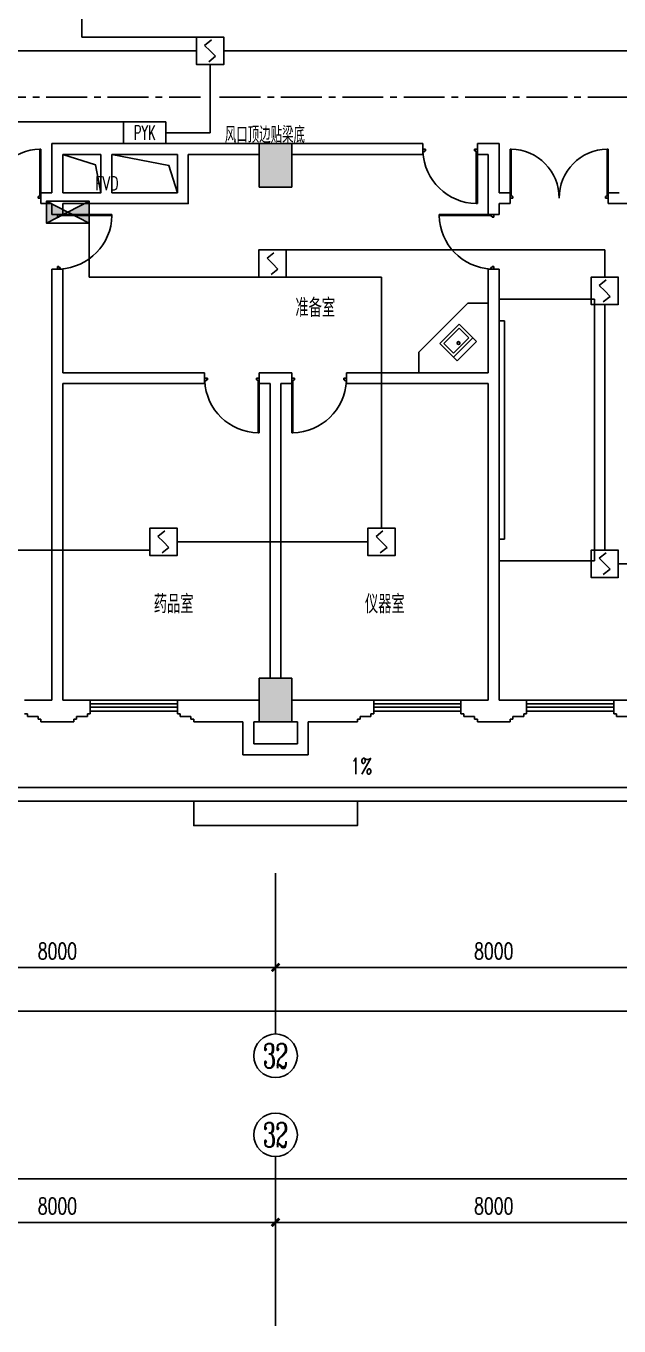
# Model space of a CAD drawing. Extents: x 190999 to 918899, y -200814 to 215286.
# Drawn here: x 607210 to 618082, y -57685 to -33859 of the extents above; entities that cross this region are included whole.
import ezdxf
from ezdxf.enums import TextEntityAlignment as Align

# ---------------------------------------------------------------- set-up
doc = ezdxf.new("R2010")
doc.units = 0
doc.header["$LTSCALE"] = 1000
doc.header["$MEASUREMENT"] = 0
doc.linetypes.add('CENTER2', pattern=[1.125, 0.75, -0.125, 0.125, -0.125])
doc.layers.get('Defpoints').update_dxf_attribs({"color": 1})
for name, color, linetype in [('00-EQUIP', 3, 'Continuous'), ('00-WIRE-4', 6, 'Continuous'), ('A-墙线', 2, 'Continuous'), ('A-外包装修', 250, 'Continuous'), ('A-外窗', 145, 'Continuous'), ('A-家具', 250, 'Continuous'), ('A-门', 167, 'Continuous'), ('AXIS', 3, 'Continuous'), ('AXIS_TEXT', 7, 'Continuous'), ('COLUMN', 2, 'Continuous'), ('PUB_HATCH', 250, 'Continuous'), ('PUB_TEXT', 7, 'Continuous'), ('屋面排水', 4, 'Continuous'), ('房间名称', 7, 'Continuous'), ('暖通-风-说明', 3, 'Continuous'), ('洞口线', 165, 'Continuous')]:
    doc.layers.add(name, color=color, linetype=linetype)
doc.styles.add('_COMPLEX', font='COMPLEX.shx', dxfattribs={"width": 0.5})
doc.styles.add('_TCH_AXIS', font='COMPLEX', dxfattribs={"bigfont": 'GBCBIG'})
doc.styles.add('_TCH_DIM', font='SIMPLEX', dxfattribs={"bigfont": 'GBCBIG'})
doc.styles.add('COMPLEX', font='COMPLEX')
doc.styles.add('DIM_FONT', font='SIMPLEX', dxfattribs={"width": 0.7, "bigfont": 'GBCBIG'})
doc.styles.add('HZ-ZGBZ', font='romanc.shx', dxfattribs={"width": 0.65})
doc.styles.add('NT1', font='tjromans.shx', dxfattribs={"width": 0.7, "bigfont": 'hztxt.shx'})
doc.styles.get("Standard").update_dxf_attribs({"font": 'simhei.ttf'})
doc.styles.add('XXK', font='romans.shx', dxfattribs={"width": 0.75, "bigfont": 'hzf.shx'})
doc.styles.add('zz-1', font='arial.ttf', dxfattribs={"width": 0.8})
doc.linetypes.add('4INE', pattern='A,1,-0.15,["4",XXK,S=0.3,R=0,X=-0.1,Y=-0.1],-0.25', length=1.4)
doc.dimstyles.new('DIMN', dxfattribs={"dimtxt": 300, "dimasz": 100, "dimexe": 250, "dimexo": 300, "dimgap": 150, "dimtad": 1, "dimdec": 0, "dimzin": 0, "dimdsep": 46, "dimtxsty": 'DIM_FONT', "dimblk": 'ARCHTICK', "dimcen": 0.09, "dimclrt": 7, "dimazin": 2, "dimtfac": 1, "dimtdec": 0, "dimtix": 1, "dimtmove": 2, "dimatfit": 3, "dimfxl": 0, "dimtolj": 1, "dimtzin": 0, "dimarcsym": 0})

# ---------------------------------------------------------------- blocks, each defined once
blk = doc.blocks.new('m1000')
at = {"layer": 'A-墙线'}
for p, q in [((0, 0), (0, 200)), ((1000, 0), (1000, 200))]:
    blk.add_line(p, q, dxfattribs=at)
at = {"layer": 'A-门'}
for p, q in [((0, 1100), (0, 100)), ((0, 1100), (20, 1100)), ((20, 1100), (20, 150)), ((0, 150), (30, 150)), ((0, 100), (50, 100)), ((30, 150), (30, 130)), ((30, 130), (50, 130)), ((50, 130), (50, 100)), ((950, 130), (950, 100)), ((970, 130), (950, 130)), ((1000, 100), (950, 100)), ((970, 150), (970, 130)), ((1000, 150), (970, 150)), ((1000, 150), (1000, 100))]:
    blk.add_line(p, q, dxfattribs=at)
blk.add_arc((0, 100), 1000, 2.866, 88.854, dxfattribs=at)
blk = doc.blocks.new('m1800')
at = {"layer": 'A-墙线'}
for p, q in [((-900, -100), (-900, 100)), ((900, -100), (900, 100))]:
    blk.add_line(p, q, dxfattribs=at)
at = {"layer": 'A-门'}
for p, q in [((-900, 900), (-900, 0)), ((-900, 900), (-880, 900)), ((-880, 900), (-880, 50)), ((880, 900), (880, 50)), ((900, 900), (880, 900)), ((900, 900), (900, 0)), ((-900, 50), (-870, 50)), ((-900, 0), (-850, 0)), ((-870, 50), (-870, 30)), ((-870, 30), (-850, 30)), ((-850, 30), (-850, 0)), ((850, 30), (850, 0)), ((870, 30), (850, 30)), ((900, 0), (850, 0)), ((870, 50), (870, 30)), ((900, 50), (870, 50))]:
    blk.add_line(p, q, dxfattribs=at)
for centre, start, end in [((-900, 0), 0, 88.7267), ((900, 0), 91.2733, 180)]:
    blk.add_arc(centre, 900, start, end, dxfattribs=at)
blk = doc.blocks.new('_ArchTick')
at = {"const_width": 0.5}
blk.add_lwpolyline([(-0.7, -0.7), (0.7, 0.7)], dxfattribs=at)
blk = doc.blocks.new('*D1498')
at = {"layer": 'AXIS', "color": 0, "lineweight": -2}
for p, q in [((611785, -57385), (611785, -55535)), ((619785, -57385), (619785, -55535)), ((611785, -55785), (619785, -55785))]:
    blk.add_line(p, q, dxfattribs=at)
at = {"layer": 'Defpoints', "color": 0}
for p in [(619785, -55785), (611785, -57685), (619785, -57685)]:
    blk.add_point(p, dxfattribs=at)
at = {"layer": 'AXIS', "color": 0, "lineweight": -2, "xscale": 100, "yscale": 100, "zscale": 100, "rotation": 180}
blk.add_blockref('_ArchTick', (611785, -55785), dxfattribs=at)
at = {"layer": 'AXIS', "color": 0, "lineweight": -2, "xscale": 100, "yscale": 100, "zscale": 100}
blk.add_blockref('_ArchTick', (619785, -55785), dxfattribs=at)
at = {"layer": 'AXIS', "color": 7, "insert": (615785, -55485), "char_height": 300, "attachment_point": 5, "style": 'DIM_FONT'}
blk.add_mtext('\\A1;8000', dxfattribs=at)
blk = doc.blocks.new('*D1499')
at = {"layer": 'AXIS', "color": 0, "lineweight": -2}
for p, q in [((603785, -57385), (603785, -55535)), ((611785, -57385), (611785, -55535)), ((603785, -55785), (611785, -55785))]:
    blk.add_line(p, q, dxfattribs=at)
at = {"layer": 'Defpoints', "color": 0}
for p in [(611785, -55785), (603785, -57685), (611785, -57685)]:
    blk.add_point(p, dxfattribs=at)
at = {"layer": 'AXIS', "color": 0, "lineweight": -2, "xscale": 100, "yscale": 100, "zscale": 100, "rotation": 180}
blk.add_blockref('_ArchTick', (603785, -55785), dxfattribs=at)
at = {"layer": 'AXIS', "color": 0, "lineweight": -2, "xscale": 100, "yscale": 100, "zscale": 100}
blk.add_blockref('_ArchTick', (611785, -55785), dxfattribs=at)
at = {"layer": 'AXIS', "color": 7, "insert": (607785, -55485), "char_height": 300, "attachment_point": 5, "style": 'DIM_FONT'}
blk.add_mtext('\\A1;8000', dxfattribs=at)
blk = doc.blocks.new('*D1506')
at = {"layer": 'AXIS', "color": 0, "lineweight": -2}
for p, q in [((565235, -57385), (565235, -54735)), ((642484, -57385), (642484, -54735)), ((565235, -54985), (642484, -54985))]:
    blk.add_line(p, q, dxfattribs=at)
at = {"layer": 'Defpoints', "color": 0}
for p in [(642484, -54985), (565235, -57685), (642484, -57685)]:
    blk.add_point(p, dxfattribs=at)
at = {"layer": 'AXIS', "color": 0, "lineweight": -2, "xscale": 100, "yscale": 100, "zscale": 100, "rotation": 180}
blk.add_blockref('_ArchTick', (565235, -54985), dxfattribs=at)
at = {"layer": 'AXIS', "color": 0, "lineweight": -2, "xscale": 100, "yscale": 100, "zscale": 100}
blk.add_blockref('_ArchTick', (642484, -54985), dxfattribs=at)
at = {"layer": 'AXIS', "color": 7, "insert": (603859, -54685), "char_height": 300, "attachment_point": 5, "style": 'DIM_FONT'}
blk.add_mtext('\\A1;77250', dxfattribs=at)
blk = doc.blocks.new('*D1566')
at = {"layer": 'AXIS', "color": 0, "lineweight": -2}
for p, q in [((611785, -49714), (611785, -51364)), ((619785, -49714), (619785, -51364)), ((611785, -51114), (619785, -51114))]:
    blk.add_line(p, q, dxfattribs=at)
at = {"layer": 'Defpoints', "color": 0}
for p in [(611785, -49414), (619785, -49414), (619785, -51114)]:
    blk.add_point(p, dxfattribs=at)
at = {"layer": 'AXIS', "color": 0, "lineweight": -2, "xscale": 100, "yscale": 100, "zscale": 100, "rotation": 180}
blk.add_blockref('_ArchTick', (611785, -51114), dxfattribs=at)
at = {"layer": 'AXIS', "color": 0, "lineweight": -2, "xscale": 100, "yscale": 100, "zscale": 100}
blk.add_blockref('_ArchTick', (619785, -51114), dxfattribs=at)
at = {"layer": 'AXIS', "color": 7, "insert": (615785, -50814), "char_height": 300, "attachment_point": 5, "style": 'DIM_FONT'}
blk.add_mtext('\\A1;8000', dxfattribs=at)
blk = doc.blocks.new('*D1567')
at = {"layer": 'AXIS', "color": 0, "lineweight": -2}
for p, q in [((603785, -49714), (603785, -51364)), ((611785, -49714), (611785, -51364)), ((603785, -51114), (611785, -51114))]:
    blk.add_line(p, q, dxfattribs=at)
at = {"layer": 'Defpoints', "color": 0}
for p in [(603785, -49414), (611785, -49414), (611785, -51114)]:
    blk.add_point(p, dxfattribs=at)
at = {"layer": 'AXIS', "color": 0, "lineweight": -2, "xscale": 100, "yscale": 100, "zscale": 100, "rotation": 180}
blk.add_blockref('_ArchTick', (603785, -51114), dxfattribs=at)
at = {"layer": 'AXIS', "color": 0, "lineweight": -2, "xscale": 100, "yscale": 100, "zscale": 100}
blk.add_blockref('_ArchTick', (611785, -51114), dxfattribs=at)
at = {"layer": 'AXIS', "color": 7, "insert": (607785, -50814), "char_height": 300, "attachment_point": 5, "style": 'DIM_FONT'}
blk.add_mtext('\\A1;8000', dxfattribs=at)
blk = doc.blocks.new('*D1574')
at = {"layer": 'AXIS', "color": 0, "lineweight": -2}
for p, q in [((564785, -49714), (564785, -52164)), ((638085, -49714), (638085, -52164)), ((564785, -51914), (638085, -51914))]:
    blk.add_line(p, q, dxfattribs=at)
at = {"layer": 'Defpoints', "color": 0}
for p in [(564785, -49414), (638085, -49414), (638085, -51914)]:
    blk.add_point(p, dxfattribs=at)
at = {"layer": 'AXIS', "color": 0, "lineweight": -2, "xscale": 100, "yscale": 100, "zscale": 100, "rotation": 180}
blk.add_blockref('_ArchTick', (564785, -51914), dxfattribs=at)
at = {"layer": 'AXIS', "color": 0, "lineweight": -2, "xscale": 100, "yscale": 100, "zscale": 100}
blk.add_blockref('_ArchTick', (638085, -51914), dxfattribs=at)
at = {"layer": 'AXIS', "color": 7, "insert": (601435, -51614), "char_height": 300, "attachment_point": 5, "style": 'DIM_FONT'}
blk.add_mtext('\\A1;73300', dxfattribs=at)
blk = doc.blocks.new('_AXISO')
blk.add_circle((0, 0), 0.5)
at = {"layer": 'AXIS_TEXT', "style": 'COMPLEX', "width": 1.041667}
blk.add_attdef('A', text='', height=0.56, dxfattribs=at).set_placement((-0.25, -0.28), (0.25, -0.28), align=Align.FIT)
blk = doc.blocks.new('$plan$00001609')
at = {"linetype": 'Continuous'}
for p, q in [((0, -251), (0, 251)), ((0, 251), (450, 251)), ((93, -251), (93, 251)), ((450, 251), (450, -251)), ((146, -199), (146, 199)), ((146, 199), (397, 199)), ((397, 199), (397, -199)), ((146, -199), (397, -199)), ((0, -251), (450, -251))]:
    blk.add_line(p, q, dxfattribs=at)
blk.add_line((238, 2), (238, 0))
blk.add_arc((212, 0), 26, 4.716, 0, dxfattribs=at)
at = {"style": 'zz-1'}
for tag in ['YSIZE', 'XSIZE']:
    blk.add_attdef(tag, (0, 0), '', height=0.5, dxfattribs=at)
blk = doc.blocks.new('_LINKPT1')
at = {"color": 0}
blk.add_line((0, 0), (0, 0), dxfattribs=at)
blk = doc.blocks.new('3S1KCGW2')
for p, q in [((0.5, 0.5), (-0.5, 0.5)), ((-0.5, 0.5), (-0.5, -0.5)), ((0.5, -0.5), (0.5, 0.5)), ((-0.2, 0.2), (0.05, 0.4)), ((0, 0), (-0.2, 0.2)), ((0, 0), (0.2, -0.2)), ((0.2, -0.2), (-0.05, -0.4)), ((-0.5, -0.5), (0.5, -0.5))]:
    blk.add_line(p, q)
at = {"const_width": 0.04, "flags": 128}
blk.add_lwpolyline([(-0.5, -0.5), (-0.5, 0.5), (0.5, 0.5), (0.5, -0.5)], close=True, dxfattribs=at)
at = {"xscale": 0.002, "yscale": 0.002, "zscale": 0.002}
for p in [(0, 0.5), (-0.5, 0), (0.5, 0), (0, -0.5)]:
    blk.add_blockref('_LINKPT1', p, dxfattribs=at)
at = {"flags": 9}
blk.add_attdef('A', (0, 0), '', height=0.00002, dxfattribs=at)
blk = doc.blocks.new('6H2KALM6')
for p, q in [((-0.78, 0.4), (0.78, -0.4)), ((0.78, 0.4), (-0.78, -0.4)), ((0.78, 0.4), (-0.78, 0.4)), ((-0.78, 0.4), (-0.78, -0.4)), ((0.78, -0.4), (0.78, 0.4)), ((-0.78, -0.4), (0.78, -0.4))]:
    blk.add_line(p, q)
at = {"const_width": 0.04}
blk.add_lwpolyline([(-0.78, 0.4), (-0.78, -0.4), (0.78, -0.4), (0.78, 0.4)], close=True, dxfattribs=at)
for points in [[(-0.78, 0.4), (0, 0), (-0.78, -0.4)], [(0.78, 0.4), (0, 0), (0.78, -0.4)]]:
    blk.add_solid(points)
at = {"xscale": 0.002, "yscale": 0.002, "zscale": 0.002}
for p in [(-0.78, 0), (0, 0.4), (0.78, 0), (0, -0.4)]:
    blk.add_blockref('_LINKPT1', p, dxfattribs=at)
at = {"flags": 9}
blk.add_attdef('A', (0, 0), '', height=0.00002, dxfattribs=at)
blk = doc.blocks.new('6A2DRK5Q')
for p, q in [((0.78, 0.4), (-0.78, 0.4)), ((-0.78, 0.4), (-0.78, -0.4)), ((0.78, -0.4), (0.78, 0.4)), ((-0.78, -0.4), (0.78, -0.4))]:
    blk.add_line(p, q)
at = {"xscale": 0.002, "yscale": 0.002, "zscale": 0.002}
for p in [(-0.78, 0), (0, 0.4), (0.78, 0), (0, -0.4)]:
    blk.add_blockref('_LINKPT1', p, dxfattribs=at)
at = {"style": '_COMPLEX', "width": 0.6, "flags": 8}
blk.add_attdef('$TEXT$', text='', height=0.52, dxfattribs=at).set_placement((0, 0), align=Align.MIDDLE_CENTER)
at = {"flags": 9}
blk.add_attdef('A', (0, 0), '', height=0.00002, dxfattribs=at)

msp = doc.modelspace()

# ---------------------------------------------------------------- hatches: boundary and pattern name
at = {"layer": 'PUB_HATCH'}
for points in [[(611484.6, -36813.5), (612084.6, -36813.5), (612084.6, -36013.5), (611484.6, -36013.5)], [(611484.6, -46613.5), (612084.6, -46613.5), (612084.6, -45813.5), (611484.6, -45813.5)]]:
    msp.add_hatch(color=256, dxfattribs=at).paths.add_polyline_path(points)

# ---------------------------------------------------------------- linework, layer by layer
at = {"layer": '00-WIRE-4'}
for p, q in [((608234.9, -34063.5), (608234.9, -33113.5)), ((610334.6, -34063.5), (608234.9, -34063.5)), ((610334.6, -34313.5), (599301.2, -34313.5)), ((621867.9, -34313.5), (610834.6, -34313.5)), ((610584.6, -35813.5), (610584.6, -34563.5)), ((610584.6, -35813.5), (609774.6, -35813.5)), ((608365.7, -37469.4), (608365.7, -38463.5)), ((611979.3, -37963.5), (617819.4, -37963.5)), ((617819.4, -37963.5), (617819.4, -38463.5)), ((611479.3, -38463.5), (608365.7, -38463.5)), ((611979.3, -38463.5), (613729.3, -38463.5)), ((613729.3, -38463.5), (613729.3, -43063.5)), ((617819.4, -38963.5), (617819.4, -43463.5)), ((613479.3, -43313.5), (609979.3, -43313.5)), ((604929.3, -43463.5), (609479.3, -43463.5)), ((623524.4, -43713.5), (618069.4, -43713.5))]:
    msp.add_line(p, q, dxfattribs=at)
at = {"layer": '00-WIRE-4', "linetype": 'CENTER2'}
for p, q in [((591832, -35163.5), (610409.6, -35163.5)), ((610759.6, -35163.5), (624359.6, -35163.5))]:
    msp.add_line(p, q, dxfattribs=at)
at = {"layer": '00-WIRE-4', "linetype": '4INE'}
msp.add_line((592007, -35613.5), (608994.6, -35613.5), dxfattribs=at)
at = {"layer": 'A-墙线'}
for p, q in [((607684.6, -36913.5), (607684.6, -36013.5)), ((607684.6, -36013.5), (611484.6, -36013.5)), ((607884.6, -36913.5), (607884.6, -36213.5)), ((607884.6, -36213.5), (608584.6, -36213.5)), ((608784.6, -36213.5), (609984.6, -36213.5)), ((610184.6, -36213.5), (611484.6, -36213.5)), ((614484.6, -36013.5), (612084.6, -36013.5)), ((614484.6, -36213.5), (612084.6, -36213.5)), ((615884.6, -36013.5), (615484.6, -36013.5)), ((615684.6, -36213.5), (615484.6, -36213.5)), ((615684.6, -37313.5), (615684.6, -36213.5)), ((615884.6, -36913.5), (615884.6, -36013.5)), ((607684.6, -36913.5), (607484.6, -36913.5)), ((615884.6, -36913.5), (616084.6, -36913.5)), ((617884.6, -36913.5), (618084.6, -36913.5)), ((607484.6, -37113.5), (607684.6, -37113.5)), ((607684.6, -37313.5), (607684.6, -37113.5)), ((607884.6, -37313.5), (607884.6, -37113.5)), ((615884.6, -37313.5), (615884.6, -37113.5)), ((616084.6, -37113.5), (615884.6, -37113.5)), ((607684.6, -46213.5), (607684.6, -38313.5)), ((607884.6, -40213.5), (607884.6, -38313.5)), ((615684.6, -40213.5), (615684.6, -38313.5)), ((615884.6, -46213.5), (615884.6, -38313.5)), ((610484.6, -40213.5), (607884.6, -40213.5)), ((612084.6, -40213.5), (611484.6, -40213.5)), ((615684.6, -40213.5), (613084.6, -40213.5)), ((607884.6, -46213.5), (607884.6, -40413.5)), ((610484.6, -40413.5), (607884.6, -40413.5)), ((611684.6, -40413.5), (611484.6, -40413.5)), ((611684.6, -45813.5), (611684.6, -40413.5)), ((612084.6, -40413.5), (611884.6, -40413.5)), ((611884.6, -45813.5), (611884.6, -40413.5)), ((615684.6, -40413.5), (613084.6, -40413.5)), ((615684.6, -46213.5), (615684.6, -40413.5)), ((607684.6, -46213.5), (607184.6, -46213.5)), ((608384.6, -46213.5), (607884.6, -46213.5)), ((608384.6, -46463.5), (608384.6, -46213.5)), ((611484.6, -46213.5), (609984.6, -46213.5)), ((609984.6, -46463.5), (609984.6, -46213.5)), ((612084.6, -46213.5), (613584.6, -46213.5)), ((613584.6, -46463.5), (613584.6, -46213.5)), ((615184.6, -46213.5), (615684.6, -46213.5)), ((615184.6, -46463.5), (615184.6, -46213.5)), ((615884.6, -46213.5), (616384.6, -46213.5)), ((616384.6, -46463.5), (616384.6, -46213.5)), ((617984.6, -46213.5), (619484.6, -46213.5)), ((617984.6, -46463.5), (617984.6, -46213.5)), ((607234.6, -46463.5), (607184.6, -46463.5)), ((607234.6, -46513.5), (607234.6, -46463.5)), ((607434.6, -46513.5), (607234.6, -46513.5)), ((607434.6, -46563.5), (607434.6, -46513.5)), ((607484.6, -46563.5), (607434.6, -46563.5)), ((607484.6, -46613.5), (607484.6, -46563.5)), ((608084.6, -46613.5), (607484.6, -46613.5)), ((608084.6, -46613.5), (608084.6, -46563.5)), ((608084.6, -46563.5), (608134.6, -46563.5)), ((608134.6, -46563.5), (608134.6, -46513.5)), ((608134.6, -46513.5), (608334.6, -46513.5)), ((608334.6, -46463.5), (608384.6, -46463.5)), ((608334.6, -46513.5), (608334.6, -46463.5)), ((610034.6, -46463.5), (609984.6, -46463.5)), ((610034.6, -46513.5), (610034.6, -46463.5)), ((610234.6, -46513.5), (610034.6, -46513.5)), ((610234.6, -46563.5), (610234.6, -46513.5)), ((610284.6, -46563.5), (610234.6, -46563.5)), ((610284.6, -46613.5), (610284.6, -46563.5)), ((611184.6, -46613.5), (610284.6, -46613.5)), ((611184.6, -46613.5), (611184.6, -47213.5)), ((611484.6, -46613.5), (611384.6, -46613.5)), ((611384.6, -46613.5), (611384.6, -47013.5)), ((612084.6, -46613.5), (612184.6, -46613.5)), ((612184.6, -46613.5), (612184.6, -47013.5)), ((612384.6, -46613.5), (613284.6, -46613.5)), ((612384.6, -46613.5), (612384.6, -47213.5)), ((613284.6, -46613.5), (613284.6, -46563.5)), ((613284.6, -46563.5), (613334.6, -46563.5)), ((613334.6, -46563.5), (613334.6, -46513.5)), ((613334.6, -46513.5), (613534.6, -46513.5)), ((613534.6, -46463.5), (613584.6, -46463.5)), ((613534.6, -46513.5), (613534.6, -46463.5)), ((615234.6, -46463.5), (615184.6, -46463.5)), ((615234.6, -46513.5), (615234.6, -46463.5)), ((615434.6, -46513.5), (615234.6, -46513.5)), ((615434.6, -46563.5), (615434.6, -46513.5)), ((615484.6, -46563.5), (615434.6, -46563.5)), ((615484.6, -46613.5), (615484.6, -46563.5)), ((615484.6, -46613.5), (616084.6, -46613.5)), ((616084.6, -46613.5), (616084.6, -46563.5)), ((616084.6, -46563.5), (616134.6, -46563.5)), ((616134.6, -46563.5), (616134.6, -46513.5)), ((616134.6, -46513.5), (616334.6, -46513.5)), ((616334.6, -46463.5), (616384.6, -46463.5)), ((616334.6, -46513.5), (616334.6, -46463.5)), ((618034.6, -46463.5), (617984.6, -46463.5)), ((618034.6, -46513.5), (618034.6, -46463.5)), ((618234.6, -46513.5), (618034.6, -46513.5)), ((612184.6, -47013.5), (611384.6, -47013.5)), ((612384.6, -47213.5), (611184.6, -47213.5))]:
    msp.add_line(p, q, dxfattribs=at)
for points in [[(607884.6, -36913.5), (608584.6, -36913.5), (608584.6, -36213.5)], [(607884.6, -37113.5), (610184.6, -37113.5), (610184.6, -36213.5)], [(609984.6, -36213.5), (609984.6, -36913.5), (608784.6, -36913.5), (608784.6, -36213.5)], [(617884.6, -37113.5), (621934.6, -37113.5), (621934.6, -36213.5)]]:
    msp.add_lwpolyline(points, dxfattribs=at)
at = {"layer": 'A-外包装修'}
for p, q in [((629634.6, -47813.7), (565484.6, -47813.7)), ((629884.6, -48063.7), (565234.6, -48063.7))]:
    msp.add_line(p, q, dxfattribs=at)
msp.add_lwpolyline([(610284.2, -48063.7), (610284.2, -48513.9), (613284.9, -48513.9), (613284.9, -48063.7)], dxfattribs=at)
at = {"layer": 'A-外窗'}
for p, q in [((609984.6, -46213.5), (608384.6, -46213.5)), ((613584.6, -46213.5), (615184.6, -46213.5)), ((617984.6, -46213.5), (616384.6, -46213.5)), ((609984.6, -46283.5), (608384.6, -46283.5)), ((609984.6, -46343.5), (608384.6, -46343.5)), ((609984.6, -46413.5), (608384.6, -46413.5)), ((613584.6, -46283.5), (615184.6, -46283.5)), ((613584.6, -46343.5), (615184.6, -46343.5)), ((613584.6, -46413.5), (615184.6, -46413.5)), ((617984.6, -46283.5), (616384.6, -46283.5)), ((617984.6, -46343.5), (616384.6, -46343.5)), ((617984.6, -46413.5), (616384.6, -46413.5))]:
    msp.add_line(p, q, dxfattribs=at)
at = {"layer": 'A-家具'}
for p, q in [((614409.6, -39838.5), (615309.6, -38938.5)), ((615309.6, -38938.5), (615684.6, -38938.5)), ((615884.6, -38863.5), (617634.6, -38863.5)), ((617634.6, -38863.5), (617634.6, -43663.5)), ((615884.6, -39263.5), (615984.6, -39263.5)), ((615984.6, -39263.5), (615984.6, -43263.5)), ((614409.6, -39838.5), (614409.6, -40213.5)), ((615884.6, -43263.5), (615984.6, -43263.5)), ((615884.6, -43663.5), (617634.6, -43663.5))]:
    msp.add_line(p, q, dxfattribs=at)
at = {"layer": 'AXIS'}
for p, q in [((611784.6, -49383.5), (611784.6, -52332.6)), ((611784.6, -57684.5), (611784.6, -54580.9))]:
    msp.add_line(p, q, dxfattribs=at)
at = {"layer": 'COLUMN'}
for p, q in [((612084.6, -36013.5), (611484.6, -36013.5)), ((611484.6, -36013.5), (611484.6, -36813.5)), ((612084.6, -36813.5), (612084.6, -36013.5)), ((611484.6, -36813.5), (612084.6, -36813.5)), ((612084.6, -45813.5), (611484.6, -45813.5)), ((611484.6, -45813.5), (611484.6, -46613.5)), ((612084.6, -46613.5), (612084.6, -45813.5)), ((611484.6, -46613.5), (612084.6, -46613.5))]:
    msp.add_line(p, q, dxfattribs=at)
at = {"layer": '屋面排水'}
msp.add_lwpolyline([(613709.8, -47423.7, 0, 0, 0), (615102.2, -47423.7, 80, 0, 0), (615402.2, -47423.7, 0, 0, 0)], format="xyseb", dxfattribs=at)
at = {"layer": '洞口线', "ltscale": 2}
for points in [[(608584.6, -36913.5), (608481.8, -36400.7), (607884.6, -36213.5)], [(609984.6, -36913.5), (609830.5, -36415.2), (608784.6, -36213.8)]]:
    msp.add_lwpolyline(points, dxfattribs=at)

# ---------------------------------------------------------------- block references
at = {"layer": '00-EQUIP', "xscale": 500, "yscale": 500, "zscale": 500}
for p in [(610584.6, -34313.5), (611729.3, -38213.5), (617819.4, -38713.5), (609729.3, -43313.5), (613729.3, -43313.5), (617819.4, -43713.5)]:
    msp.add_blockref('3S1KCGW2', p, dxfattribs=at)
msp.add_blockref('6A2DRK5Q', (609384.6, -35813.5), dxfattribs=at).add_auto_attribs({'$TEXT$': 'PYK'})
at = {"layer": '00-EQUIP', "xscale": 500, "yscale": 500, "zscale": 500, "rotation": 180}
msp.add_blockref('6H2KALM6', (607975.7, -37269.4), dxfattribs=at)
at = {"layer": 'A-家具', "yscale": -1, "rotation": 135}
msp.add_blockref('$plan$00001609', (615289.9, -39818.8), dxfattribs=at)
at = {"layer": 'A-门', "xscale": -1}
msp.add_blockref('m1800', (606584.6, -37013.5), dxfattribs=at)
at = {"layer": 'A-门'}
for p, rotation in [((615484.6, -36013.5), 180), ((607684.6, -37313.5), 270), ((607684.6, -37313.5), 270), ((611484.6, -40213.5), 180)]:
    msp.add_blockref('m1000', p, dxfattribs=dict(at, rotation=rotation))
msp.add_blockref('m1800', (616984.6, -37013.5), dxfattribs=at)
at = {"layer": 'A-门', "xscale": -1}
for p, rotation in [((615884.6, -37313.5), 90), ((615884.6, -37313.5), 90), ((612084.6, -40213.5), 180)]:
    msp.add_blockref('m1000', p, dxfattribs=dict(at, rotation=rotation))
at = {"layer": 'AXIS'}
ref = msp.add_blockref('_AXISO', (611784.6, -52732.6), dxfattribs=dict(at, xscale=800, yscale=800, zscale=800))
ref.add_attrib('A', '32', dxfattribs={"layer": 'AXIS_TEXT', "height": 452.55, "style": '_TCH_AXIS', "width": 0.636364}).set_placement((611558.3, -52958.9), (612010.9, -52958.9), align=Align.FIT)
ref = msp.add_blockref('_AXISO', (611784.6, -54180.9), dxfattribs=dict(at, xscale=800, yscale=800, zscale=800))
ref.add_attrib('A', '32', dxfattribs={"layer": 'AXIS_TEXT', "height": 452.55, "style": '_TCH_AXIS', "width": 0.636364}).set_placement((611558.3, -54407.1), (612010.9, -54407.1), align=Align.FIT)

# ---------------------------------------------------------------- texts
at = {"layer": 'PUB_TEXT', "style": '_TCH_DIM', "width": 0.705882}
msp.add_text('1%', height=297.5, dxfattribs=at).set_placement((613160.1, -47572.4))
at = {"layer": '房间名称', "style": '_TCH_DIM'}
for s, p in [('准备室', (612148.5, -39191.9)), ('药品室', (609551.5, -44622.4)), ('仪器室', (613424.4, -44622.4))]:
    msp.add_text(s, height=337.59, dxfattribs=at).set_placement(p)
at = {"layer": '暖通-风-说明', "style": 'NT1', "width": 0.7}
msp.add_text('风口顶边贴梁底', height=300, dxfattribs=at).set_placement((611590.3, -35837.6), align=Align.MIDDLE)
at = {"layer": '暖通-风-说明', "style": 'HZ-ZGBZ', "width": 0.7}
msp.add_text('FVD', height=250, dxfattribs=at).set_placement((608476.1, -36867.1))

# ---------------------------------------------------------------- dimensions: what is measured, and where the dimension line sits
at = {"layer": 'AXIS'}
for p1, p2, distance, picture, middle in [((564784.6, -49413.5), (638084.6, -49413.5), -2500, '*D1574', (601434.6, -51613.5)), ((603784.6, -49413.5), (611784.6, -49413.5), -1700, '*D1567', (607784.6, -50813.5)), ((611784.6, -49413.5), (619784.6, -49413.5), -1700, '*D1566', (615784.6, -50813.5)), ((565234.6, -57684.5), (642484.4, -57684.5), 2700, '*D1506', (603859.5, -54684.5)), ((603784.6, -57684.5), (611784.6, -57684.5), 1900, '*D1499', (607784.6, -55484.5)), ((611784.6, -57684.5), (619784.6, -57684.5), 1900, '*D1498', (615784.6, -55484.5))]:
    dim = msp.add_aligned_dim(p1=p1, p2=p2, distance=distance, dimstyle='DIMN', dxfattribs=at)
    dim.commit()
    dim.dimension.update_dxf_attribs({"geometry": picture, "text_midpoint": middle})

doc.saveas('drawing.dxf')
